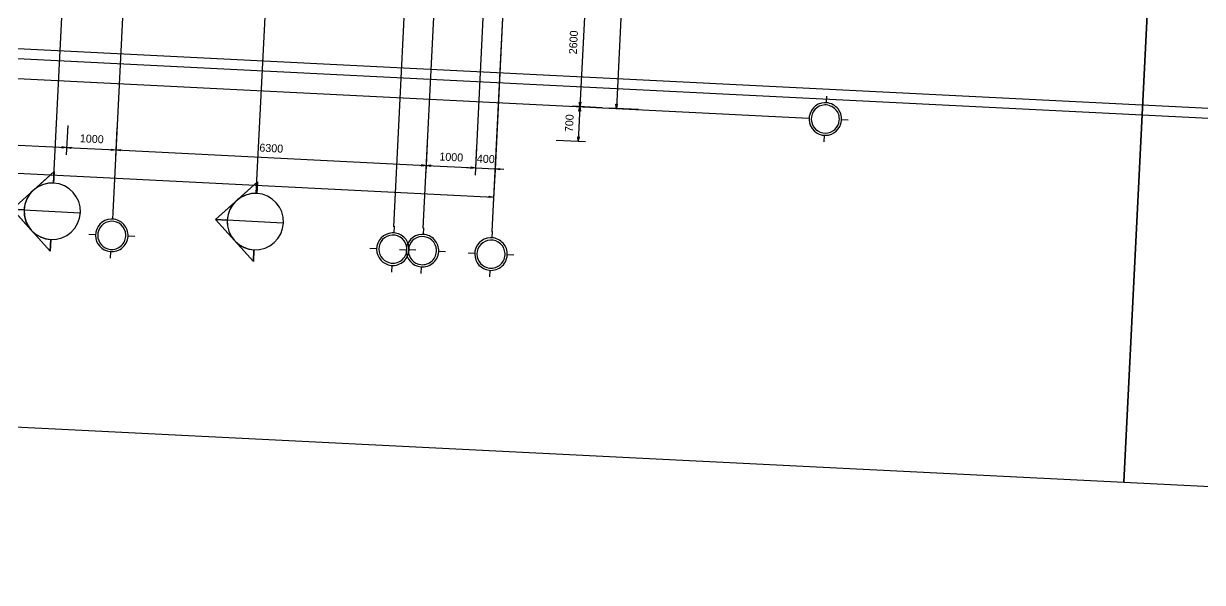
# Model space of a CAD drawing. Extents: x 549999 to 550212, y 1838161 to 1838467.
# Drawn here: x 550124.45 to 550148.36, y 1838333.83 to 1838345.17 of the extents above; entities that cross this region are included whole.
import ezdxf

# ---------------------------------------------------------------- set-up
doc = ezdxf.new("R2010")
doc.units = 0
for name, color, linetype in [('Level 17', 7, 'Continuous'), ('Level 18', 7, 'Continuous'), ('Level 19', 7, 'Continuous'), ('Level 20', 7, 'Continuous'), ('Level 35', 7, 'Continuous'), ('Level 36', 7, 'Continuous'), ('Level 8', 7, 'Continuous')]:
    doc.layers.add(name, color=color, linetype=linetype)

# ---------------------------------------------------------------- blocks, each defined once
blk = doc.blocks.new('FLOO10')
at = {"layer": 'Level 8'}
for p, q in [((1048.5, 1267.1), (-1101.5, 1267.1)), ((-1101.5, 1267.1), (-1101.5, 527.1)), ((1048.5, 427.1), (1048.5, 1267.1)), ((-1081.5, 1247.1), (1028.5, 1247.1)), ((-1081.5, 547.1), (-1081.5, 1247.1)), ((1028.5, 1247.1), (1028.5, 1208.6)), ((1028.5, 1188.6), (1028.5, 817.1)), ((1028.5, 797.1), (1028.5, 447.1)), ((-1101.5, 527.1), (-891.5, 527.1)), ((-871.5, 547.1), (-1081.5, 547.1)), ((-891.5, 527.1), (-891.5, -482.9)), ((-871.5, -462.9), (-871.5, 547.1)), ((1028.5, 447.1), (958.5, 447.1)), ((958.5, 427.1), (1048.5, 427.1)), ((-151.5, 127.1), (-210, 127.1)), ((-151.5, -482.9), (-151.5, 127.1)), ((-210, 107.1), (-171.5, 107.1)), ((-171.5, 107.1), (-171.5, -462.9)), ((-171.5, -462.9), (-871.5, -462.9)), ((-891.5, -482.9), (-151.5, -482.9))]:
    blk.add_line(p, q, dxfattribs=at)
blk = doc.blocks.new('GRID_2')
at = {"layer": 'Level 19'}
for p, q in [((0, 0.517), (0, 0.367)), ((-0.517, 0), (-0.367, 0)), ((0.517, 0), (0.367, 0)), ((0, -0.517), (0, -0.367))]:
    blk.add_line(p, q, dxfattribs=at)
for radius, start, end in [(0.367, 86.5906, 185.4173), (0.317, 86.5906, 185.4173), (0.317, 3.4094, 86.5906), (0.367, 3.4094, 86.5906), (0.317, 275.4173, 3.4094), (0.367, 275.4173, 3.4094), (0.367, 185.4173, 275.4173), (0.317, 185.4173, 275.4173)]:
    blk.add_arc((0, 0), radius, start, end, dxfattribs=at)
blk = doc.blocks.new('SECTI2')
at = {"layer": 'Level 17'}
for p, q in [((-0.635, 0.898), (-1.533, 0)), ((-1.084, 0.449), (-0.635, 0.898)), ((-0.635, 0.898), (-1.084, 0.449)), ((-0.635, 0.898), (0.263, 0)), ((-0.635, 0.898), (-0.635, 0.635)), ((-0.635, 0.635), (-0.635, 0.898)), ((-0.635, 0.635), (-0.635, 0.898)), ((-0.635, 0.898), (-0.186, 0.449)), ((-0.186, 0.449), (-0.635, 0.898)), ((-0.635, 0.898), (-0.635, 0.635)), ((-1.533, 0), (-1.107, 0.426)), ((-1.107, 0.426), (-1.533, 0)), ((-0.163, 0.426), (0.263, 0)), ((0.263, 0), (-0.163, 0.426)), ((-1.27, 0), (-1.533, 0)), ((-1.271, 0), (-1.533, 0)), ((-1.533, 0), (-1.271, 0)), ((0, 0), (0.263, 0)), ((0.263, 0), (0.001, 0)), ((0.001, 0), (0.263, 0))]:
    blk.add_line(p, q, dxfattribs=at)
for radius, start, end in [(0.635, 0, 180), (0.635, 90, 135), (0.635, 90, 135), (0.635, 45, 90), (0.635, 45, 90), (0.636, 137.9216, 180), (0.636, 137.9216, 180), (0.636, 0, 42.0784), (0.636, 0, 42.0784), (0.635, 180, 0)]:
    blk.add_arc((-0.635, 0), radius, start, end, dxfattribs=at)

msp = doc.modelspace()

# ---------------------------------------------------------------- linework, layer by layer
at = {"layer": 'Level 17'}
for p, q in [((550124.457, 1838341.388), (550125.598, 1838341.33)), ((550128.571, 1838341.182), (550129.712, 1838341.125))]:
    msp.add_line(p, q, dxfattribs=at)
at = {"layer": 'Level 18'}
for p, q in [((550127.32, 1838362.553), (550126.259, 1838341.331)), ((550133.013, 1838362.268), (550131.952, 1838341.046)), ((550133.612, 1838362.238), (550132.551, 1838341.017)), ((550135.01, 1838362.168), (550133.949, 1838340.947)), ((550111.109, 1838344.711), (550140.242, 1838343.255))]:
    msp.add_line(p, q, dxfattribs=at)
at = {"layer": 'Level 20'}
for p, q in [((550139.701, 1838464.005), (550133.606, 1838342.088)), ((550140.1, 1838463.985), (550134.005, 1838342.068)), ((550137.311, 1838360.222), (550136.472, 1838343.443)), ((550135.863, 1838346.077), (550135.733, 1838343.48)), ((550177.337, 1838341.801), (550116.274, 1838344.854)), ((550177.347, 1838342.001), (550116.284, 1838345.053)), ((550136.182, 1838343.458), (550135.583, 1838343.488)), ((550136.182, 1838343.458), (550135.583, 1838343.488)), ((550135.733, 1838343.48), (550135.698, 1838342.781)), ((550136.921, 1838343.421), (550136.322, 1838343.451)), ((550125.346, 1838343.101), (550125.316, 1838342.502)), ((550125.346, 1838343.101), (550125.316, 1838342.502)), ((550126.345, 1838343.051), (550126.315, 1838342.452)), ((550126.345, 1838343.051), (550126.315, 1838342.452)), ((550112.711, 1838342.711), (550133.984, 1838341.648)), ((550122.527, 1838342.792), (550125.324, 1838342.652)), ((550132.637, 1838342.737), (550132.607, 1838342.138)), ((550132.637, 1838342.737), (550132.607, 1838342.138)), ((550133.636, 1838342.687), (550133.606, 1838342.088)), ((550135.249, 1838342.804), (550135.848, 1838342.774)), ((550125.324, 1838342.652), (550126.322, 1838342.602)), ((550126.322, 1838342.602), (550132.615, 1838342.287)), ((550132.615, 1838342.287), (550133.613, 1838342.237)), ((550133.435, 1838342.246), (550133.613, 1838342.237)), ((550133.613, 1838342.237), (550134.013, 1838342.218)), ((550134.191, 1838342.209), (550134.013, 1838342.218)), ((550134.007, 1838342.097), (550133.977, 1838341.498))]:
    msp.add_line(p, q, dxfattribs=at)
for points in [[(550135.714, 1838343.392), (550135.733, 1838343.48), (550135.743, 1838343.39)], [(550135.752, 1838343.569), (550135.733, 1838343.48), (550135.723, 1838343.57)], [(550136.491, 1838343.532), (550136.472, 1838343.443), (550136.462, 1838343.533)], [(550125.235, 1838342.671), (550125.324, 1838342.652), (550125.234, 1838342.642)], [(550135.717, 1838342.87), (550135.698, 1838342.781), (550135.688, 1838342.871)], [(550125.412, 1838342.633), (550125.324, 1838342.652), (550125.414, 1838342.662)], [(550126.234, 1838342.621), (550126.322, 1838342.602), (550126.233, 1838342.592)], [(550126.411, 1838342.583), (550126.322, 1838342.602), (550126.412, 1838342.612)], [(550132.526, 1838342.307), (550132.615, 1838342.287), (550132.525, 1838342.277)], [(550132.703, 1838342.268), (550132.615, 1838342.287), (550132.705, 1838342.298)], [(550133.525, 1838342.257), (550133.613, 1838342.237), (550133.523, 1838342.227)], [(550133.525, 1838342.257), (550133.613, 1838342.237), (550133.523, 1838342.227)], [(550134.101, 1838342.198), (550134.013, 1838342.218), (550134.103, 1838342.228)], [(550133.896, 1838341.667), (550133.984, 1838341.648), (550133.894, 1838341.637)]]:
    msp.add_lwpolyline(points, close=True, dxfattribs=at)
at = {"layer": 'Level 35'}
for points in [[(550106.115, 1838337.893), (550146.761, 1838335.861), (550148.198, 1838364.603), (550107.552, 1838366.635)], [(550146.761, 1838335.861), (550187.407, 1838333.829), (550188.844, 1838362.571), (550148.198, 1838364.603)]]:
    msp.add_lwpolyline(points, close=True, dxfattribs=at)
at = {"layer": 'Level 36'}
for p, q in [((550125.056, 1838341.93), (550126.118, 1838363.171)), ((550129.17, 1838341.724), (550130.232, 1838362.965))]:
    msp.add_line(p, q, dxfattribs=at)

# ---------------------------------------------------------------- block references
at = {"layer": 'Level 17', "xscale": 0.9000000000000004, "yscale": 0.9, "rotation": 87.13800620795936}
for p in [(550125.06, 1838341.93), (550129.18, 1838341.72)]:
    msp.add_blockref('SECTI2', p, dxfattribs=at)
at = {"layer": 'Level 19', "xscale": 0.9000000000000004}
for p, yscale, rotation in [((550140.71, 1838343.23), 0.9000000000000002, -92.86199379204065), ((550126.24, 1838340.87), 0.9, 177.13800620795936), ((550131.94, 1838340.59), 0.9, 177.13800620795936), ((550132.54, 1838340.56), 0.9, 177.13800620795936), ((550133.93, 1838340.49), 0.9, 177.13800620795936)]:
    msp.add_blockref('GRID_2', p, dxfattribs=dict(at, yscale=yscale, rotation=rotation))
at = {"layer": 'Level 8', "xscale": 0.010000000000000004, "yscale": 0.01, "rotation": -2.8619937920406366}
msp.add_blockref('FLOO10', (550124.32, 1838348.19), dxfattribs=at)

# ---------------------------------------------------------------- texts
at = {"layer": 'Level 20'}
for s, rotation, p in [('2600', 87.138, (550135.67, 1838344.54)), ('700', 87.138, (550135.59, 1838342.96)), ('1000', 357.138, (550125.59, 1838342.76)), ('6300', 357.138, (550129.23, 1838342.57)), ('1000', 357.138, (550132.88, 1838342.39)), ('400', 357.138, (550133.64, 1838342.35))]:
    msp.add_text(s, height=0.1622, rotation=rotation, dxfattribs=at).set_placement(p)

doc.saveas('drawing.dxf')
